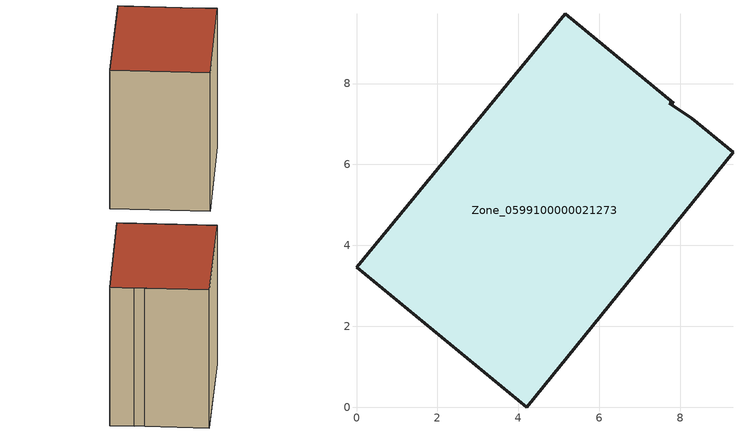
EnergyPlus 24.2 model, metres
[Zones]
Zone_0599100000021273
 floor ground (C_G): 7.73,7.51 8.28,7.14 9.3,6.3 4.2,0 0,3.46 5.15,9.73 7.84,7.51 z0
 wall outside (C_F): 5.15,9.73 0,3.46 4.2,0 9.3,6.3 8.28,7.14 7.73,7.51 7.84,7.51 5.15,9.73 z0:8.28
 roof outside (C_R): 7.73,7.51 7.84,7.51 5.15,9.73 0,3.46 4.2,0 9.3,6.3 8.28,7.14 z8.28
[BUILDING]
Pand.0599100000021273: North Axis=0; Terrain=City; Loads Convergence Tolerance Value=0.04; Temperature Convergence Tolerance Value=0.4; Solar Distribution=FullExterior; Maximum Number of Warmup Days=25; Minimum Number of Warmup Days=1
[Site:Location]
Rotterdam.The.Hague.AP_ZH_NLD Design_Conditions: Latitude=51.96; Longitude=4.45; Time Zone=1; Elevation=-4.5
[SITE:GROUNDTEMPERATURE:BUILDINGSURFACE]
18, 18, 18, 18, 18, 18, 18, 18, 18, 18, 18, 18
[MATERIAL] Thermal Absorptance=0.9; Solar Absorptance=0.7; Visible Absorptance=0.7
Name | Roughness | Thickness | Conductivity | Density | Specific Heat
G.TI.1946 | MediumSmooth | 0.15 | 1 | 540 | 1210
F.TI.1946 | Rough | 0.3 | 0.857143 | 1920 | 840
R.TI.1946 | MediumRough | 0.2 | 0.1 | 1500 | 1000
[CONSTRUCTION]
C_G: G.TI.1946
C_F: F.TI.1946
C_R: R.TI.1946
[ZONE]
Zone_0599100000021273: Type=1; Multiplier=1; Ceiling Height=Autocalculate; Volume=Autocalculate; Floor Area=autocalculate; Part of Total Floor Area=Yes
[ZONEINFILTRATION:DESIGNFLOWRATE]
Infil_Zone_0599100000021273: Zone or ZoneList or Space or SpaceList=Zone_0599100000021273; Schedule=AlwaysOn; Design Flow Rate Calculation Method=Flow/Area; Flow Rate per Floor Area=0.003; Constant Term Coefficient=1; Temperature Term Coefficient=0; Velocity Term Coefficient=0; Velocity Squared Term Coefficient=0
[HVACTEMPLATE:ZONE:IDEALLOADSAIRSYSTEM]
Zone_0599100000021273: Maximum Heating Supply Air Temperature=50; Minimum Cooling Supply Air Temperature=13; Maximum Heating Supply Air Humidity Ratio=0.0156; Minimum Cooling Supply Air Humidity Ratio=0.0077; Heating Limit=NoLimit; Cooling Limit=NoLimit; Dehumidification Control Type=ConstantSensibleHeatRatio; Cooling Sensible Heat Ratio=0.7; Dehumidification Setpoint=60; Humidification Control Type=None; Humidification Setpoint=30; Outdoor Air Method=None; Outdoor Air Flow Rate per Person=0.00944; Outdoor Air Flow Rate per Zone Floor Area=0; Outdoor Air Flow Rate per Zone=0; Demand Controlled Ventilation Type=None; Outdoor Air Economizer Type=NoEconomizer; Heat Recovery Type=None; Sensible Heat Recovery Effectiveness=0.7; Latent Heat Recovery Effectiveness=0.65
[ZONECONTROL:THERMOSTAT]
ThermostatControl_Zone_0599100000021273: Zone or ZoneList=Zone_0599100000021273; Control Type Schedule=DualSetpointControlType; Control 1=Thermostat_Zone_0599100000021273; Temperature Difference Between Cutout And Setpoint=0
[THERMOSTATSETPOINT:DUALSETPOINT]
Thermostat_Zone_0599100000021273: Heating Setpoint Temperature Schedule=HeatingSetpoint_Zone_0599100000021273; Cooling Setpoint Temperature Schedule=CoolingSetpoint_Zone_0599100000021273
[SCHEDULE:COMPACT]
HeatingSetpoint_Zone_0599100000021273: Through: 12/31, For: AllDays, Until: 24:00, 21
CoolingSetpoint_Zone_0599100000021273: Through: 12/31, For: AllDays, Until: 24:00, 24
DualSetpointControlType: Through: 12/31, For: AllDays, Until: 24:00, 4
AlwaysOn: Through: 12/31, For: AllDays, Until: 24:00, 1
